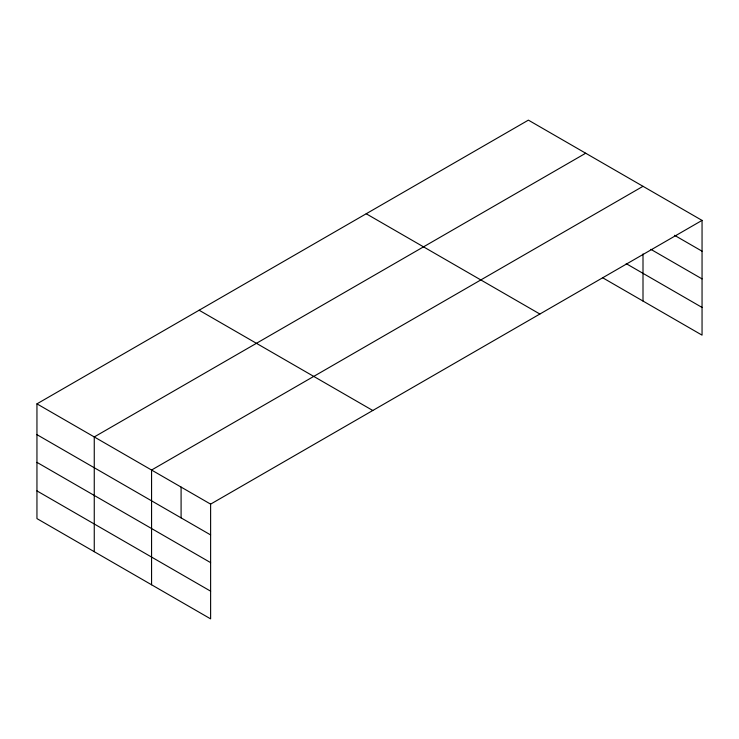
<?xml version="1.0" encoding="UTF-8"?>
<svg xmlns="http://www.w3.org/2000/svg" width="739" height="739" viewBox="0 0 739 739"><rect width="100%" height="100%" fill="white"/><g stroke="black" fill="none" stroke-linecap="round" stroke-linejoin="round"><path stroke-width="1.11" d="M702.05 220.398L528.385 120.134L36.95 403.854L36.95 518.602L210.615 618.866L210.615 504.127L702.05 220.398L702.05 335.146L602.488 277.661M585.694 153.222L94.259 436.943L94.259 551.691M643.004 186.311L151.569 470.032L151.569 584.78M674.495 235.288L702.05 251.195M650.874 249.348L702.05 278.899M626.201 263.647L702.05 307.442M366.211 213.765L539.876 314.029M199.124 310.232L372.789 410.496M36.95 403.854L210.615 504.127M36.95 434.652L210.615 534.916M36.95 462.355L210.615 562.619M36.95 490.899L210.615 591.163M643.004 253.939L643.004 301.05M181.092 487.075L181.092 517.873"/></g></svg>
